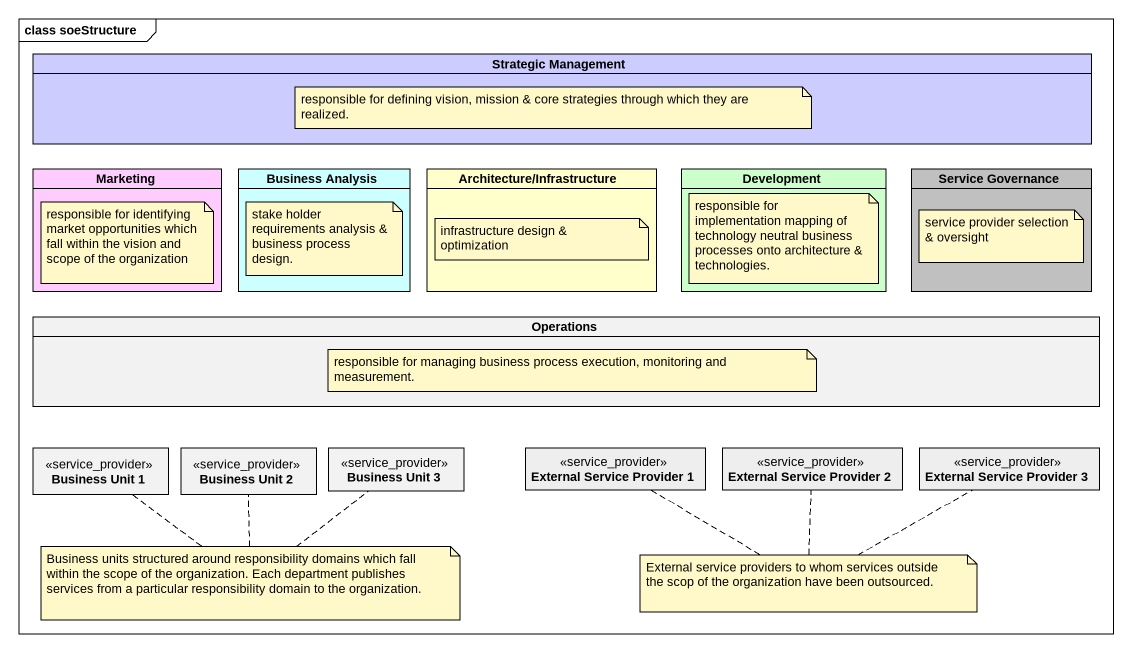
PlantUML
@startuml
mainframe class soeStructure
hide circle
hide empty members
class "Strategic Management" as Strategic_Management #CCCCFF
class Marketing #FFCCFF
class "Business Analysis" as Business_Analysis #CCFFFF
class "Architecture/Infrastructure" as Architecture_Infrastructure #FFFFCC
class Development #CCFFCC
class "Service Governance" as Service_Governance #C0C0C0
class Operations
class "Business Unit 1" as Business_Unit_1 <<service_provider>>
class "Business Unit 2" as Business_Unit_2 <<service_provider>>
class "Business Unit 3" as Business_Unit_3 <<service_provider>>
class "External Service Provider 1" as External_Service_Provider_1 <<service_provider>> #EEEEEE
class "External Service Provider 2" as External_Service_Provider_2 <<service_provider>> #EEEEEE
class "External Service Provider 3" as External_Service_Provider_3 <<service_provider>> #EEEEEE
note as N1
  responsible for defining vision, mission & core strategies through which they are realized.
end note
note as N2
  responsible for identifying market opportunities which fall within the vision and scope of the organization
end note
note as N3
  stake holder requirements analysis & business process design.
end note
note as N4
  infrastructure design & optimization
end note
note as N5
  responsible for implementation mapping of technology neutral business processes onto architecture & technologies.
end note
note as N6
  service provider selection & oversight
end note
note as N7
  responsible for managing business process execution, monitoring and measurement.
end note
note as N8
  Business units structured around responsibility domains which fall within the scope of the organization. Each department publishes services from a particular responsibility domain to the organization.
end note
N8 .. Business_Unit_1
N8 .. Business_Unit_3
N8 .. Business_Unit_2
note as N9
  External service providers to whom services outside the scop of the organization have been outsourced.
end note
N9 .. External_Service_Provider_1
N9 .. External_Service_Provider_2
N9 .. External_Service_Provider_3
@enduml
